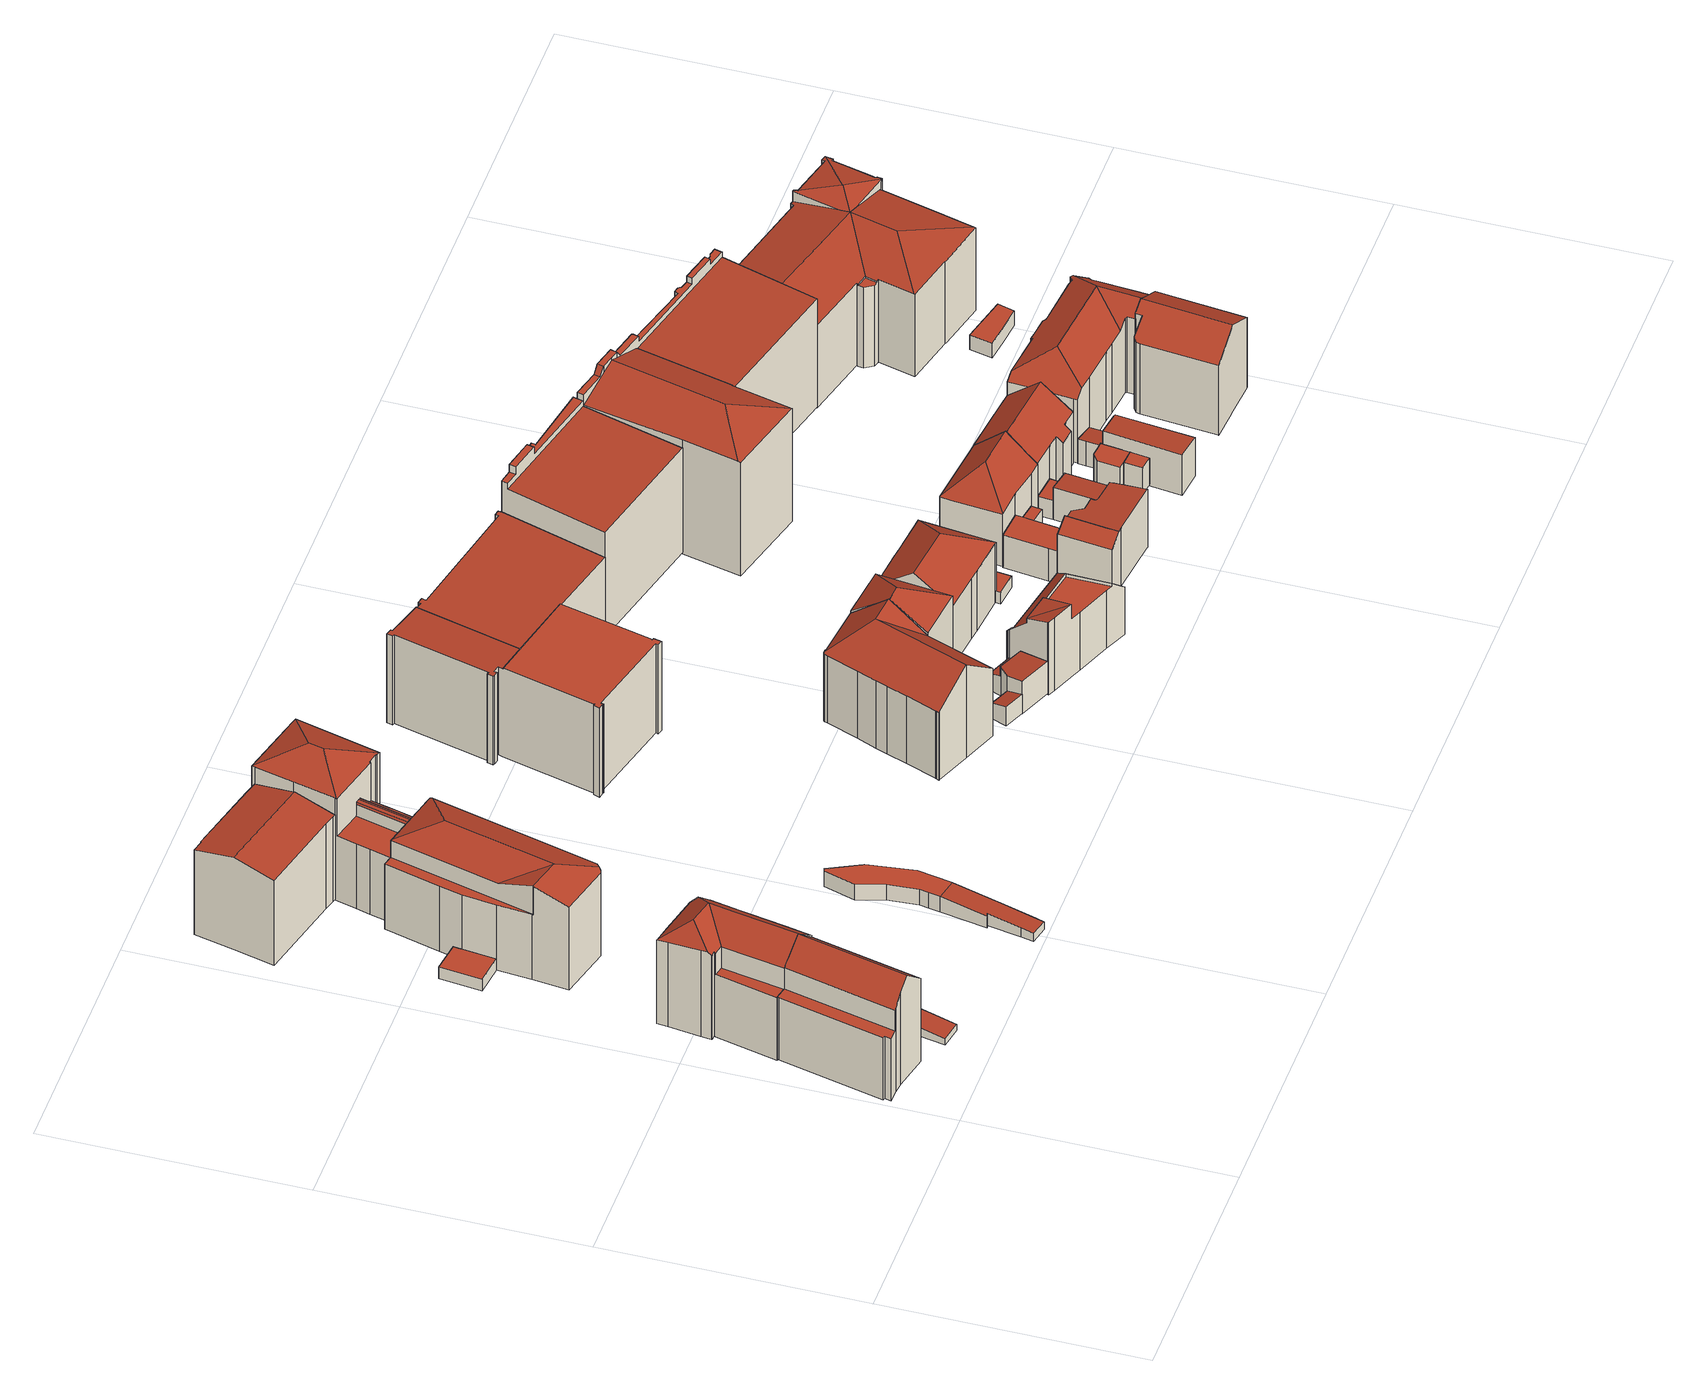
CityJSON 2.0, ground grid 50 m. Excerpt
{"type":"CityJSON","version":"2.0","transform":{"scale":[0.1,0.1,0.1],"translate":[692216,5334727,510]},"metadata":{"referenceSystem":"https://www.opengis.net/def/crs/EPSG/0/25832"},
"CityObjects":{
"building1":{"type":"Building","attributes":{"Gemeindeschluessel":"09162000","HoeheDach":"534.522","HoeheGrund":"511.570","Methode":"2000","NiedrigsteTraufeDesGebaeudes":"525.570","Geometrietyp2DReferenz":"3000","function":"31001_9998","roofType":"3100","measuredHeight":22.95,"storeysAboveGround":5},"geometry":[{"type":"MultiSurface","lod":"2","boundaries":[[[0,1,2,3]],[[4,5,6,7,8,9]],[[3,2,10,11]],[[12,8,7,13,14,15,16]],[[17,18,1,0]],[[13,19,20,21,22,14]],[[23,16,15,24]],[[5,4,9,25,26,17,0,3,11,27,28,29,30,22,21,20]],[[6,19,13,7]],[[20,19,6,5]],[[26,25,12,16,23,18,17]],[[1,18,23,24,31,32,33,10,2]],[[31,24,15,14,22,30,29,28,32]],[[9,8,12,25]],[[10,33,32,28,27,11]]],"semantics":{"surfaces":[{"type":"WallSurface"},{"type":"RoofSurface"},{"type":"GroundSurface"}],"values":[0,0,0,1,0,0,0,2,1,0,0,1,0,0,0]}}]},
"building2":{"type":"Building","attributes":{"Gemeindeschluessel":"09162000","HoeheDach":"534.190","HoeheGrund":"511.280","Methode":"2000","NiedrigsteTraufeDesGebaeudes":"525.360","Geometrietyp2DReferenz":"3000","function":"31001_9998","roofType":"3200","measuredHeight":22.91,"storeysAboveGround":5},"geometry":[{"type":"MultiSurface","lod":"2","boundaries":[[[34,35,36,37,38,39,40,41]],[[42,43,36,44]],[[45,46,47,48,49]],[[50,51,45,49]],[[52,53,54,55,56,57,58,59,60,61]],[[62,63,64,43,42,65,66]],[[55,54,53,52,67,63,62,66,68,69,70,71,72,50,49,48,73,74,75,76,77,56]],[[61,60,59,58,57,78,79,37,80,81]],[[70,41,40,71]],[[38,46,45,51,39]],[[74,82,83,75]],[[84,82,74,73,48,47]],[[69,34,41,70]],[[65,85,35,34,69,68,66]],[[40,39,51,50,72,71]],[[79,78,57,56,77,76,75,83]],[[67,52,61,81,64,63]],[[64,81,80,37,36,43]],[[42,44,85,65]],[[38,37,79,83,82,84,47,46]],[[44,36,35,85]]],"semantics":{"surfaces":[{"type":"RoofSurface"},{"type":"WallSurface"},{"type":"GroundSurface"}],"values":[0,1,1,1,1,1,2,0,1,0,1,1,1,1,1,1,1,0,0,0,1]}}]},
"building3":{"type":"Building","attributes":{"name":"Hofbräuhaus Parkgarage","Gemeindeschluessel":"09162000","HoeheDach":"514.620","HoeheGrund":"511.623","Methode":"2000","NiedrigsteTraufeDesGebaeudes":"512.951","Geometrietyp2DReferenz":"3000","function":"31001_2000","roofType":"1000","measuredHeight":3,"storeysAboveGround":1},"geometry":[{"type":"MultiSurface","lod":"2","boundaries":[[[86,87,88,89,90]],[[91,92,93,94]],[[94,93,95,96]],[[97,98,99,92,91]],[[100,101,102,103]],[[96,95,87,86]],[[103,102,98,97]],[[99,98,102,101,104,89,88]],[[105,104,101,100]],[[90,89,104,105]],[[93,92,99,88,87,95]],[[86,90,105,100,103,97,91,94,96]]],"semantics":{"surfaces":[{"type":"WallSurface"},{"type":"RoofSurface"},{"type":"GroundSurface"}],"values":[0,0,0,0,0,0,0,1,0,0,1,2]}}]},
"building4":{"type":"Building","attributes":{"Gemeindeschluessel":"09162000","HoeheDach":"514.075","HoeheGrund":"511.550","Methode":"1000","NiedrigsteTraufeDesGebaeudes":"514.075","Geometrietyp2DReferenz":"3000","function":"31001_2000","roofType":"1000","measuredHeight":2.52},"geometry":[{"type":"MultiSurface","lod":"2","boundaries":[[[106,107,108,109]],[[110,111,107,106]],[[112,113,114,115]],[[111,114,113,108,107]],[[109,108,113,112]],[[115,114,111,110]],[[106,109,112,115,110]]],"semantics":{"surfaces":[{"type":"WallSurface"},{"type":"RoofSurface"},{"type":"GroundSurface"}],"values":[0,0,0,1,0,0,2]}}]},
"building5":{"type":"Building","attributes":{"Gemeindeschluessel":"09162000","HoeheDach":"516.078","HoeheGrund":"511.784","Methode":"2000","NiedrigsteTraufeDesGebaeudes":"516.078","Geometrietyp2DReferenz":"3000","function":"31001_2000","roofType":"1000","measuredHeight":4.29,"storeysAboveGround":1},"geometry":[{"type":"MultiSurface","lod":"2","boundaries":[[[116,117,118,119]],[[120,121,122,123]],[[123,116,119,120]],[[120,119,118,121]],[[122,117,116,123]],[[121,118,117,122]]],"semantics":{"surfaces":[{"type":"RoofSurface"},{"type":"GroundSurface"},{"type":"WallSurface"}],"values":[0,1,2,2,2,2]}}]},
"building6":{"type":"Building","attributes":{"Gemeindeschluessel":"09162000","HoeheDach":"532.720","HoeheGrund":"511.570","Methode":"1000","NiedrigsteTraufeDesGebaeudes":"526.272","Geometrietyp2DReferenz":"3000","function":"31001_9998","roofType":"3100","measuredHeight":21.15,"storeysAboveGround":5},"geometry":[{"type":"MultiSurface","lod":"2","boundaries":[[[124,125,126,127]],[[128,129,130,131]],[[132,133,134,135]],[[128,131,136,137,138,139,140,132,135,141,142,143,144,124,127]],[[143,142,145,146,147]],[[135,134,148,141]],[[129,128,127,126,149]],[[150,151,152,153,154,155,156]],[[157,158,148,134,133,159,160,161]],[[155,162,156]],[[163,149,126,125,164,147,146]],[[155,154,130,129,149,163]],[[161,150,156,157]],[[155,163,146,145,162]],[[157,156,162,145,158]],[[137,152,151,138]],[[136,153,152,137]],[[144,164,125,124]],[[150,161,160,139,138,151]],[[142,141,148,158,145]],[[133,132,140,159]],[[136,131,130,154,153]],[[143,147,164,144]],[[139,160,159,140]]],"semantics":{"surfaces":[{"type":"WallSurface"},{"type":"GroundSurface"},{"type":"RoofSurface"}],"values":[0,0,0,1,0,0,0,2,2,2,2,2,0,2,0,0,0,0,0,0,0,0,0,0]}}]},
"building7":{"type":"Building","attributes":{"Gemeindeschluessel":"09162000","HoeheDach":"532.480","HoeheGrund":"511.660","Methode":"1000","NiedrigsteTraufeDesGebaeudes":"530.767","Geometrietyp2DReferenz":"3000","function":"31001_9998","roofType":"3100","measuredHeight":20.82,"storeysAboveGround":5},"geometry":[{"type":"MultiSurface","lod":"2","boundaries":[[[165,166,167,168]],[[169,170,171,172,173,174,175,176]],[[177,178,173,172]],[[167,179,180,181,182,168]],[[183,184,185,186]],[[175,174,173,178,187,185,184,180,179]],[[181,180,184,183]],[[166,188,176,175,179,167]],[[171,170,169,189,165,168,182,181,183,186,190,177,172]],[[187,178,177,190,186,185]],[[169,176,188,189]],[[189,188,166,165]]],"semantics":{"surfaces":[{"type":"WallSurface"},{"type":"RoofSurface"},{"type":"GroundSurface"}],"values":[0,0,0,0,0,1,0,1,2,0,0,0]}}]},
"building8":{"type":"Building","attributes":{"Gemeindeschluessel":"09162000","HoeheDach":"515.210","HoeheGrund":"511.727","Methode":"2000","NiedrigsteTraufeDesGebaeudes":"513.510","Geometrietyp2DReferenz":"3000","function":"31001_2000","roofType":"1000","measuredHeight":3.48,"storeysAboveGround":1},"geometry":[{"type":"MultiSurface","lod":"2","boundaries":[[[191,192,193,194]],[[195,196,197,198]],[[199,200,201,202]],[[203,204,205,206]],[[195,201,200,205,207,208,193,192,209,196]],[[206,205,200,199]],[[210,211,204,203]],[[209,192,191,212]],[[196,209,212,197]],[[213,214,215,216]],[[217,218,219,220]],[[216,215,218,217]],[[201,195,198,202]],[[208,207,221,222]],[[193,208,222,194]],[[220,219,223,224]],[[221,207,214,213]],[[218,215,214,207,205,204,211,223,219]],[[224,223,211,210]],[[221,213,216,217,220,224,210,203,206,199,202,198,197,212,191,194,222]]],"semantics":{"surfaces":[{"type":"WallSurface"},{"type":"RoofSurface"},{"type":"GroundSurface"}],"values":[0,0,0,0,1,0,0,0,0,0,0,0,0,0,0,0,0,1,0,2]}}]},
"building9":{"type":"Building","attributes":{"Gemeindeschluessel":"09162000","HoeheDach":"537.631","HoeheGrund":"511.619","Methode":"2000","NiedrigsteTraufeDesGebaeudes":"526.177","Geometrietyp2DReferenz":"3000","function":"31001_9998","roofType":"3200","measuredHeight":26.01,"storeysAboveGround":6},"geometry":[{"type":"MultiSurface","lod":"2","boundaries":[[[225,226,227,143]],[[228,229,230,231,232]],[[233,234,235,236,237,232,231,238,239,240]],[[241,242,234,233,243,244]],[[245,246,247,248]],[[249,250,251,252]],[[142,253,254,255]],[[228,256,257,258,242,241,225,143,142,255,259,260,261,262,263,264,249,252,229]],[[252,251,230,229]],[[143,227,265,245,248,266,267,268,269,253,142]],[[231,230,251,270,238]],[[260,259,271,272,240,239,273]],[[256,237,236,257]],[[262,274,275,263]],[[266,276,277,267]],[[255,254,271,259]],[[269,278,272,271,254,253]],[[233,240,272,278,279,277,276,247,246,280,243]],[[248,247,276,266]],[[280,246,245,265]],[[269,268,279,278]],[[263,275,281,264]],[[270,251,250,281,275]],[[238,270,275,274,282,273,239]],[[228,232,237,256]],[[264,281,250,249]],[[260,273,282,261]],[[267,277,279,268]],[[258,235,234,242]],[[257,236,235,258]],[[261,282,274,262]],[[227,226,244,243,280,265]],[[241,244,226,225]]],"semantics":{"surfaces":[{"type":"WallSurface"},{"type":"RoofSurface"},{"type":"GroundSurface"}],"values":[0,0,1,0,1,0,0,2,0,0,1,0,0,0,1,0,1,0,1,0,0,0,1,1,0,0,0,1,0,0,0,1,0]}}]},
"building10":{"type":"Building","attributes":{"Gemeindeschluessel":"09162000","HoeheDach":"532.295","HoeheGrund":"511.295","Methode":"2000","NiedrigsteTraufeDesGebaeudes":"526.452","Geometrietyp2DReferenz":"3000","function":"31001_1000","roofType":"3100","measuredHeight":21,"storeysAboveGround":4},"geometry":[{"type":"MultiSurface","lod":"2","boundaries":[[[283,284,285,286]],[[287,288,289,290,291]],[[292,293,294,295]],[[283,296,297,284]],[[288,298,299,300,289]],[[289,300,301]],[[302,303,297,296]],[[301,300,299,304,305,306]],[[295,294,307,308]],[[297,301,306,309,310,311,312,313,314,307,294,293,285,284]],[[315,316,306,305]],[[314,317,308,307]],[[318,304,299,298]],[[319,312,311,320]],[[321,310,309,322]],[[317,314,313,323]],[[286,285,293,292]],[[320,311,310,321]],[[288,287,302,296,283,286,292,295,308,317,323,319,320,321,322,316,315,318,298]],[[323,313,312,319]],[[315,305,304,318]],[[322,309,306,316]],[[297,303,291,290,289,301]],[[287,291,303,302]]],"semantics":{"surfaces":[{"type":"WallSurface"},{"type":"RoofSurface"},{"type":"GroundSurface"}],"values":[0,0,0,0,0,1,0,1,0,1,0,0,0,0,0,0,0,0,2,0,0,0,1,0]}}]},
"building11":{"type":"Building","attributes":{"Gemeindeschluessel":"09162000","HoeheDach":"515.589","HoeheGrund":"511.330","Methode":"1000","NiedrigsteTraufeDesGebaeudes":"514.775","Geometrietyp2DReferenz":"3000","function":"31001_2000","roofType":"2100","measuredHeight":4.26},"geometry":[{"type":"MultiSurface","lod":"2","boundaries":[[[324,325,326,327]],[[327,326,328,329]],[[329,328,330,331]],[[325,330,328,326]],[[331,330,325,324]],[[327,329,331,324]]],"semantics":{"surfaces":[{"type":"WallSurface"},{"type":"RoofSurface"},{"type":"GroundSurface"}],"values":[0,0,0,1,0,2]}}]},
"building12":{"type":"Building","attributes":{"Gemeindeschluessel":"09162000","HoeheDach":"531.810","HoeheGrund":"511.732","Methode":"2000","NiedrigsteTraufeDesGebaeudes":"529.710","Geometrietyp2DReferenz":"3000","function":"31001_9998","roofType":"1000","measuredHeight":20.08,"storeysAboveGround":3},"geometry":[{"type":"MultiSurface","lod":"2","boundaries":[[[332,333,334,335]],[[336,337,338,339]],[[340,341,342,343]],[[344,345,346,347]],[[339,338,348,349]],[[347,346,350,351]],[[352,353,354,355,356,357,358]],[[354,350,346,345,342,341,359,360,361,362,363,364,365,355]],[[366,367,368,369]],[[370,361,360,371]],[[372,373,374,375]],[[376,364,363,377]],[[378,379,380,381]],[[381,380,382,383]],[[384,375,374,385,386,387]],[[365,388,356,355]],[[389,359,341,340]],[[390,391,392,393]],[[394,373,372,395,396,397]],[[347,351,398,399,336,339,349,400,401,366,369,378,381,383,390,393,402,332,335,403,404,405,396,395,372,375,384,387,406,407,408,409,410,376,377,411,370,371,389,340,343,344]],[[408,412,413,409]],[[383,382,391,390]],[[377,363,362,411]],[[371,360,359,389]],[[369,368,379,378]],[[343,342,345,344]],[[401,414,367,366]],[[403,415,416,404]],[[399,417,337,336]],[[418,412,408,407,406,419]],[[387,386,419,406]],[[335,334,415,403]],[[411,362,361,370]],[[405,420,397,396]],[[404,416,420,405]],[[348,421,414,401,400,349]],[[388,365,364,376,410,409,413]],[[379,368,367,414,421,348,338,337,417,353,352,358,392,391,382,380]],[[399,398,351,350,354,353,417]],[[392,358,357,333,332,402,393]],[[416,415,334,333,357,356,388,413,412,418,419,386,385,374,373,394,397,420]]],"semantics":{"surfaces":[{"type":"WallSurface"},{"type":"RoofSurface"},{"type":"GroundSurface"}],"values":[0,0,0,0,0,0,0,1,0,0,0,0,0,0,0,0,0,0,0,2,0,0,0,0,0,0,0,0,0,0,0,0,0,0,0,0,0,1,0,0,1]}}]},
"building13":{"type":"Building","attributes":{"Gemeindeschluessel":"09162000","HoeheDach":"518.529","HoeheGrund":"511.190","Methode":"2000","NiedrigsteTraufeDesGebaeudes":"514.859","Geometrietyp2DReferenz":"3000","function":"31001_1000","roofType":"1000","measuredHeight":7.34,"storeysAboveGround":2},"geometry":[{"type":"MultiSurface","lod":"2","boundaries":[[[422,423,424,425,426,427,428]],[[429,430,425,424]],[[431,432,433,434]],[[433,435,436,437,438,439,434]],[[440,441,430,429]],[[442,443,432,431]],[[423,422,442,431,434,439,438,440,429,424]],[[422,428,443,442]],[[428,427,435,433,432,443]],[[436,435,427,426]],[[438,437,441,440]],[[426,425,430,441,437,436]]],"semantics":{"surfaces":[{"type":"WallSurface"},{"type":"GroundSurface"},{"type":"RoofSurface"}],"values":[0,0,0,0,0,0,1,0,2,0,0,2]}}]},
"building14":{"type":"Building","attributes":{"Gemeindeschluessel":"09162000","HoeheDach":"532.246","HoeheGrund":"511.400","Methode":"1000","NiedrigsteTraufeDesGebaeudes":"527.053","Geometrietyp2DReferenz":"3000","function":"31001_1000","roofType":"3200","measuredHeight":20.85,"storeysAboveGround":4},"geometry":[{"type":"MultiSurface","lod":"2","boundaries":[[[444,445,446,447]],[[448,444,447,449]],[[450,446,445,451]],[[448,445,444]],[[449,447,446,450,452,453]],[[454,448,449,453]],[[454,453,452,450,451]],[[451,445,448,454]]],"semantics":{"surfaces":[{"type":"RoofSurface"},{"type":"WallSurface"},{"type":"GroundSurface"}],"values":[0,0,1,0,1,1,2,1]}}]},
"building15":{"type":"Building","attributes":{"Gemeindeschluessel":"09162000","HoeheDach":"527.411","HoeheGrund":"511.010","Methode":"2000","NiedrigsteTraufeDesGebaeudes":"520.872","Geometrietyp2DReferenz":"3000","function":"31001_2000","roofType":"1000","measuredHeight":16.4,"storeysAboveGround":3},"geometry":[{"type":"MultiSurface","lod":"2","boundaries":[[[455,456,457,458]],[[459,460,461,462,463]],[[464,465,466,467,468,469]],[[470,471,472,473]],[[474,467,466,475,476,477,478,479]],[[480,463,462,481]],[[472,471,482,483,484,485]],[[478,486,487,488,489,479]],[[490,461,491,492]],[[483,468,492,484]],[[458,457,493,494]],[[495,496,475,466,465,464]],[[492,468,467,474,479,489,488,493,457,456,497,490]],[[460,498,491,461]],[[499,500,473,472,485,498,460,459,501]],[[494,493,488,487]],[[482,469,468,483]],[[462,461,490,497,456,455,502,503,481]],[[484,492,491,498,485]],[[501,459,463,480]],[[504,495,464,469,482,471,470]],[[496,495,504,470,473,500,499,501,480,481,503,502,455,458,494,487,486,478,477,476,475]]],"semantics":{"surfaces":[{"type":"WallSurface"},{"type":"RoofSurface"},{"type":"GroundSurface"}],"values":[0,1,1,0,0,0,1,0,0,0,0,0,1,1,0,0,0,0,0,0,0,2]}}]},
"building16":{"type":"Building","attributes":{"Gemeindeschluessel":"09162000","HoeheDach":"529.808","HoeheGrund":"511.180","Methode":"1000","NiedrigsteTraufeDesGebaeudes":"524.551","Geometrietyp2DReferenz":"3000","function":"31001_1000","roofType":"3200","measuredHeight":18.63,"storeysAboveGround":3},"geometry":[{"type":"MultiSurface","lod":"2","boundaries":[[[505,506,507,508]],[[509,510,511,512,513,514,515]],[[513,506,516,517,518,514]],[[519,518,517,520]],[[521,509,515,522]],[[512,507,506,513]],[[523,512,511,524]],[[524,511,510,525]],[[525,510,509,521]],[[515,514,518,519,526,522]],[[508,507,512,523]],[[527,516,506,505]],[[508,523,524,525,521,522,526,519,520,527,505]],[[520,517,516,527]]],"semantics":{"surfaces":[{"type":"WallSurface"},{"type":"RoofSurface"},{"type":"GroundSurface"}],"values":[0,1,1,0,0,1,0,0,0,0,0,0,2,0]}}]},
"building17":{"type":"Building","attributes":{"Gemeindeschluessel":"09162000","HoeheDach":"513.799","HoeheGrund":"511.180","Methode":"1000","NiedrigsteTraufeDesGebaeudes":"513.799","Geometrietyp2DReferenz":"3000","function":"31001_2000","roofType":"1000","measuredHeight":2.62},"geometry":[{"type":"MultiSurface","lod":"2","boundaries":[[[523,528,529,508]],[[530,531,532,533]],[[534,535,536,524]],[[532,531,529,528,536,535]],[[534,524,523,508,530,533]],[[533,532,535,534]],[[524,536,528,523]],[[508,529,531,530]]],"semantics":{"surfaces":[{"type":"WallSurface"},{"type":"RoofSurface"},{"type":"GroundSurface"}],"values":[0,0,0,1,2,0,0,0]}}]},
"building18":{"type":"Building","attributes":{"Gemeindeschluessel":"09162000","HoeheDach":"539.650","HoeheGrund":"511.749","Methode":"2000","NiedrigsteTraufeDesGebaeudes":"535.412","Geometrietyp2DReferenz":"3000","function":"31001_3000","roofType":"1000","measuredHeight":27.9,"storeysAboveGround":3},"geometry":[{"type":"MultiSurface","lod":"2","boundaries":[[[537,538,539,540]],[[541,542,543,544]],[[543,542,545,546,537,540,547,548]],[[549,550,551,552,553,554,555,556]],[[550,549,544,543,548,557]],[[554,558,559,555]],[[541,544,549,556]],[[557,548,547,560]],[[556,555,559,545,542,541]],[[546,561,538,537]],[[554,553,562,558]],[[563,564,552,551]],[[552,564,562,553]],[[546,545,559,558,562,564,563,561]],[[557,560,539,538,561,563,551,550]],[[540,539,560,547]]],"semantics":{"surfaces":[{"type":"WallSurface"},{"type":"GroundSurface"},{"type":"RoofSurface"}],"values":[0,0,1,0,0,2,2,0,0,0,0,0,2,0,2,0]}}]},
"building19":{"type":"Building","attributes":{"Gemeindeschluessel":"09162000","HoeheDach":"524.134","HoeheGrund":"511.010","Methode":"2000","NiedrigsteTraufeDesGebaeudes":"522.346","Geometrietyp2DReferenz":"3000","function":"31001_1000","roofType":"1000","measuredHeight":13.12,"storeysAboveGround":3},"geometry":[{"type":"MultiSurface","lod":"2","boundaries":[[[565,566,567]],[[568,569,570,571]],[[572,573,574,575,576,577,578,570,569,579,580,581,565,567,582]],[[583,577,576,584]],[[585,586,587,588]],[[584,589,590,591,592,593,585,588,594,595,596,597,598,568,571,599,583]],[[598,579,569,568]],[[566,565,581,596,595,594,600]],[[599,578,577,583]],[[601,567,566,600,587,586]],[[588,587,600,594]],[[590,589,584,576,575,574]],[[601,582,567]],[[596,581,580,597]],[[591,590,574,573,572,592]],[[593,592,572,582,601,586,585]],[[597,580,579,598]],[[571,570,578,599]]],"semantics":{"surfaces":[{"type":"WallSurface"},{"type":"RoofSurface"},{"type":"GroundSurface"}],"values":[0,0,1,0,0,2,0,0,0,1,0,0,0,0,0,0,0,0]}}]},
"building20":{"type":"Building","attributes":{"Gemeindeschluessel":"09162000","HoeheDach":"518.133","HoeheGrund":"510.830","Methode":"1000","NiedrigsteTraufeDesGebaeudes":"518.133","Geometrietyp2DReferenz":"3000","function":"31001_1000","roofType":"1000","measuredHeight":7.3,"storeysAboveGround":2},"geometry":[{"type":"MultiSurface","lod":"2","boundaries":[[[602,603,604,605]],[[606,607,608,609,610,611,612,604,603]],[[608,607,613,614]],[[607,606,615,613]],[[609,616,617,610]],[[608,614,616,609]],[[610,617,618,611]],[[617,616,614,613,615,602,605,619,618]],[[619,605,604,612]],[[606,603,602,615]],[[618,619,612,611]]],"semantics":{"surfaces":[{"type":"WallSurface"},{"type":"GroundSurface"},{"type":"RoofSurface"}],"values":[0,1,0,0,0,0,0,2,0,0,0]}}]},
"building21":{"type":"Building","attributes":{"Gemeindeschluessel":"09162000","HoeheDach":"515.460","HoeheGrund":"511.021","Methode":"2000","NiedrigsteTraufeDesGebaeudes":"515.460","Geometrietyp2DReferenz":"3000","function":"31001_2000","roofType":"1000","measuredHeight":4.44},"geometry":[{"type":"MultiSurface","lod":"2","boundaries":[[[620,621,622,623]],[[624,625,621,620]],[[624,620,623,626]],[[626,627,625,624]],[[627,622,621,625]],[[623,622,627,626]]],"semantics":{"surfaces":[{"type":"WallSurface"},{"type":"GroundSurface"},{"type":"RoofSurface"}],"values":[0,0,1,0,2,0]}}]},
"building22":{"type":"Building","attributes":{"Gemeindeschluessel":"09162000","HoeheDach":"527.956","HoeheGrund":"511.000","Methode":"1000","NiedrigsteTraufeDesGebaeudes":"522.625","Geometrietyp2DReferenz":"3000","function":"31001_1000","roofType":"3200","measuredHeight":16.96,"storeysAboveGround":3},"geometry":[{"type":"MultiSurface","lod":"2","boundaries":[[[623,628,629,630]],[[631,630,629,632,633,634]],[[635,636,637,638]],[[639,640,628,623]],[[633,641,642,643,644,634]],[[640,639,645,638,637,646]],[[647,646,637,636,648]],[[629,628,640,646,647,632]],[[648,636,635,643,642]],[[645,639,623,630,631,634,644,643,635,638]],[[632,647,648,642,641,633]]],"semantics":{"surfaces":[{"type":"WallSurface"},{"type":"RoofSurface"},{"type":"GroundSurface"}],"values":[0,0,0,0,0,0,1,1,0,2,1]}}]},
"building23":{"type":"Building","attributes":{"Gemeindeschluessel":"09162000","HoeheDach":"518.392","HoeheGrund":"511.070","Methode":"1000","NiedrigsteTraufeDesGebaeudes":"517.742","Geometrietyp2DReferenz":"3000","function":"31001_9998","roofType":"1000","measuredHeight":7.32,"storeysAboveGround":2},"geometry":[{"type":"MultiSurface","lod":"2","boundaries":[[[649,650,651,652]],[[653,654,655,656]],[[652,651,654,653]],[[649,652,653,656,657]],[[657,658,650,649]],[[658,655,654,651,650]],[[656,655,658,657]]],"semantics":{"surfaces":[{"type":"WallSurface"},{"type":"GroundSurface"},{"type":"RoofSurface"}],"values":[0,0,0,1,0,2,0]}}]},
"building24":{"type":"Building","attributes":{"Gemeindeschluessel":"09162000","HoeheDach":"515.360","HoeheGrund":"511.150","Methode":"2000","NiedrigsteTraufeDesGebaeudes":"515.360","Geometrietyp2DReferenz":"3000","function":"31001_9998","roofType":"1000","measuredHeight":4.21,"storeysAboveGround":1},"geometry":[{"type":"MultiSurface","lod":"2","boundaries":[[[659,660,661,662]],[[653,663,660,659]],[[662,661,664,656]],[[656,664,663,653]],[[664,661,660,663]],[[653,659,662,656]]],"semantics":{"surfaces":[{"type":"WallSurface"},{"type":"RoofSurface"},{"type":"GroundSurface"}],"values":[0,0,0,0,1,2]}}]},
"building25":{"type":"Building","attributes":{"Gemeindeschluessel":"09162000","HoeheDach":"517.400","HoeheGrund":"511.430","Methode":"2000","NiedrigsteTraufeDesGebaeudes":"517.400","Geometrietyp2DReferenz":"3000","function":"31001_2000","roofType":"1000","measuredHeight":5.97},"geometry":[{"type":"MultiSurface","lod":"2","boundaries":[[[665,666,667,668]],[[669,670,666,665]],[[666,670,671,667]],[[669,672,671,670]],[[668,667,671,672]],[[669,665,668,672]]],"semantics":{"surfaces":[{"type":"RoofSurface"},{"type":"WallSurface"},{"type":"GroundSurface"}],"values":[0,1,1,2,1,1]}}]},
"building26":{"type":"Building","attributes":{"Gemeindeschluessel":"09162000","HoeheDach":"517.400","HoeheGrund":"511.220","Methode":"2000","NiedrigsteTraufeDesGebaeudes":"517.400","Geometrietyp2DReferenz":"3000","function":"31001_9998","roofType":"1000","measuredHeight":6.18,"storeysAboveGround":2},"geometry":[{"type":"MultiSurface","lod":"2","boundaries":[[[673,674,675,676]],[[677,678,679,680]],[[681,682,683,684]],[[684,683,678,677]],[[680,679,674,673]],[[676,675,666,685]],[[667,666,675,674,679,678,683,682]],[[681,684,677,680,673,676,685,686]],[[686,667,682,681]],[[685,666,667,686]]],"semantics":{"surfaces":[{"type":"WallSurface"},{"type":"RoofSurface"},{"type":"GroundSurface"}],"values":[0,0,0,0,0,0,1,2,0,0]}}]},
"building27":{"type":"Building","attributes":{"Gemeindeschluessel":"09162000","HoeheDach":"527.650","HoeheGrund":"511.230","Methode":"2000","NiedrigsteTraufeDesGebaeudes":"521.773","Geometrietyp2DReferenz":"3000","function":"31001_9998","roofType":"3100","measuredHeight":16.42,"storeysAboveGround":3},"geometry":[{"type":"MultiSurface","lod":"2","boundaries":[[[687,688,689,690]],[[691,689,688,692,693]],[[694,695,696,697,698,699]],[[700,692,688,687]],[[701,702,703,691]],[[704,705,696,695,694,706,707,708,709,701,691,693,710,711]],[[703,702,712,713,714,715,699,698,697,716,717,718,719,720,700,687,690]],[[690,689,691,703]],[[715,706,694,699]],[[697,696,705,716]],[[711,710,693,692,700,720,719,718]],[[702,701,709,712]],[[717,716,705,704,711,718]],[[712,709,708,713]],[[707,706,715,714,713,708]]],"semantics":{"surfaces":[{"type":"WallSurface"},{"type":"RoofSurface"},{"type":"GroundSurface"}],"values":[0,1,0,0,0,1,2,0,0,0,0,0,0,0,0]}}]},
"building28":{"type":"Building","attributes":{"Gemeindeschluessel":"09162000","HoeheDach":"520.337","HoeheGrund":"511.082","Methode":"1000","NiedrigsteTraufeDesGebaeudes":"519.775","Geometrietyp2DReferenz":"3000","function":"31001_1000","roofType":"1000","measuredHeight":9.26,"storeysAboveGround":2},"geometry":[{"type":"MultiSurface","lod":"2","boundaries":[[[721,722,723,724]],[[725,726,727,723,722]],[[728,724,723,727]],[[729,726,725,730]],[[728,729,730,721,724]],[[728,727,726,729]],[[730,725,722,721]]],"semantics":{"surfaces":[{"type":"WallSurface"},{"type":"RoofSurface"},{"type":"GroundSurface"}],"values":[0,1,0,0,2,0,0]}}]},
"building29":{"type":"Building","attributes":{"name":"Galerie der Künstler, BBK-Berufsverband bildender, Museum Fünf Kontinente","Gemeindeschluessel":"09162000","HoeheDach":"540.750","HoeheGrund":"511.549","Methode":"2000","NiedrigsteTraufeDesGebaeudes":"522.830","Geometrietyp2DReferenz":"3000","function":"31001_3000","roofType":"1000","measuredHeight":29.2,"storeysAboveGround":3},"geometry":[{"type":"MultiSurface","lod":"2","boundaries":[[[731,732,733,734,735,736,737,738]],[[739,740,741,742,743,744,745,746,747,748,749,750,751]],[[752,753,754,755]],[[743,756,757,758,759,760,744]],[[761,762,763,764,765,766]],[[767,768,769,770,771,772,764,763,773,774,775,776]],[[777,778,779,747,746,780]],[[781,782,739,751,734,733,783,784]],[[785,773,763,762]],[[782,786,740,739]],[[787,775,774,788]],[[749,736,735,750]],[[743,742,789,756]],[[790,791,792,793,794]],[[795,796,759,758,797]],[[751,750,735,734]],[[741,798,799,742]],[[800,767,776,801]],[[802,803,804,805]],[[767,800,806,768]],[[789,742,799,803,802]],[[745,807,780,746]],[[805,804,808,809]],[[731,738,753,752]],[[810,783,733,732]],[[788,774,773,785]],[[797,758,757,793,792]],[[811,784,783,810]],[[812,770,769,813]],[[772,808,804,803,799,798,765,764]],[[795,797,792,791]],[[814,771,770,812]],[[740,786,766,765,798,741]],[[815,794,793,757,756,816]],[[755,754,779,778]],[[801,776,775,787]],[[815,816,802,805,809]],[[796,777,780,807,760,759]],[[781,817,761,766,786,782]],[[747,779,754,753,738,737,748]],[[813,769,768,806]],[[737,736,749,748]],[[745,744,760,807]],[[777,796,795,791,790,814,812,813,806,800,801,787,788,785,762,761,817,811,810,732,731,752,755,778]],[[756,789,802,816]],[[817,781,784,811]],[[814,790,794,815,809,808,772,771]]],"semantics":{"surfaces":[{"type":"WallSurface"},{"type":"RoofSurface"},{"type":"GroundSurface"}],"values":[0,0,0,1,0,1,0,1,0,0,0,1,0,0,0,0,1,0,1,0,1,1,1,0,0,0,1,0,0,0,0,0,1,1,0,0,0,0,0,1,0,0,0,2,0,0,0]}}]},
"building30":{"type":"Building","attributes":{"Gemeindeschluessel":"09162000","HoeheDach":"516.929","HoeheGrund":"511.400","Methode":"1000","NiedrigsteTraufeDesGebaeudes":"515.777","Geometrietyp2DReferenz":"3000","function":"31001_1000","roofType":"2100","measuredHeight":5.53,"storeysAboveGround":1},"geometry":[{"type":"MultiSurface","lod":"2","boundaries":[[[818,819,820,821]],[[821,820,822,823]],[[824,825,819,818]],[[825,826,827,822,820,819]],[[818,821,823,828,829,824]],[[829,826,825,824]],[[823,822,827,828]],[[828,827,826,829]]],"semantics":{"surfaces":[{"type":"WallSurface"},{"type":"RoofSurface"},{"type":"GroundSurface"}],"values":[0,0,0,1,2,0,0,0]}}]},
"building31":{"type":"Building","attributes":{"Gemeindeschluessel":"09162000","HoeheDach":"530.810","HoeheGrund":"511.460","Methode":"2000","NiedrigsteTraufeDesGebaeudes":"525.631","Geometrietyp2DReferenz":"3000","function":"31001_1000","roofType":"3200","measuredHeight":19.35,"storeysAboveGround":4},"geometry":[{"type":"MultiSurface","lod":"2","boundaries":[[[830,831,832,833]],[[834,835,836,837,838,839,840,841,842,843,844,845,846,847,848]],[[849,850,851,852]],[[848,847,853,854,855,856]],[[853,847,846,857]],[[837,858,859,860,861,862,863,838]],[[864,865,866,867]],[[852,851,868,869]],[[870,845,844,871]],[[872,873,874,875,876,877]],[[878,832,831,879,880,859,858,837,836,881]],[[882,839,838,863]],[[883,884,830,833,885,886,849,852,869,887,888,889,864,867,873,872,877,890,891,855,854,853,857,870,871,892,893,894,895,882,863,862,861,860]],[[884,879,831,830]],[[892,843,842,893]],[[857,846,845,870]],[[891,896,856,855]],[[841,840,895,894,893,842]],[[833,832,878,885]],[[875,834,848,856,896,897,876]],[[898,868,851,850,881,836,899]],[[867,866,874,873]],[[874,866,865,900,899,836,835,834,875]],[[871,844,843,892]],[[895,840,839,882]],[[884,883,860,859,880,879]],[[890,897,896,891]],[[889,888,887,898,899,900,865,864]],[[869,868,898,887]],[[877,876,897,890]],[[886,885,878,881,850,849]]],"semantics":{"surfaces":[{"type":"WallSurface"},{"type":"RoofSurface"},{"type":"GroundSurface"}],"values":[0,1,0,0,0,0,0,0,0,0,1,0,2,0,0,0,0,0,0,1,1,0,1,0,0,0,0,0,0,0,0]}}]},
"building32":{"type":"Building","attributes":{"Gemeindeschluessel":"09162000","HoeheDach":"531.178","HoeheGrund":"511.640","Methode":"1000","NiedrigsteTraufeDesGebaeudes":"527.368","Geometrietyp2DReferenz":"3000","function":"31001_1000","roofType":"3100","measuredHeight":19.54,"storeysAboveGround":4},"geometry":[{"type":"MultiSurface","lod":"2","boundaries":[[[901,902,903,904,905,906]],[[907,908,909,910]],[[904,903,911,912]],[[910,909,913,914]],[[915,916,917,918,919]],[[912,911,908,907]],[[920,916,915,921]],[[921,922,923,906,905,904,912,907,910,914,924,925,920]],[[924,918,917,925]],[[926,919,918,913,909,908,911,903,902,901]],[[923,922,921,915,919,926,901,906]],[[925,917,916,920]],[[918,924,914,913]]],"semantics":{"surfaces":[{"type":"WallSurface"},{"type":"RoofSurface"},{"type":"GroundSurface"}],"values":[0,0,0,0,1,0,0,2,0,1,0,0,0]}}]},
"building33":{"type":"Building","attributes":{"Gemeindeschluessel":"09162000","HoeheDach":"514.674","HoeheGrund":"511.360","Methode":"1000","NiedrigsteTraufeDesGebaeudes":"514.674","Geometrietyp2DReferenz":"3000","function":"31001_2523","roofType":"1000","measuredHeight":3.31},"geometry":[{"type":"MultiSurface","lod":"2","boundaries":[[[927,928,929,930,931,932]],[[933,934,935,936,937,938]],[[932,935,934,927]],[[928,927,934,933,938,929]],[[931,936,935,932]],[[938,937,936,931,930,929]]],"semantics":{"surfaces":[{"type":"GroundSurface"},{"type":"RoofSurface"},{"type":"WallSurface"}],"values":[0,1,2,2,2,2]}}]},
"building34":{"type":"Building","attributes":{"Gemeindeschluessel":"09162000","HoeheDach":"533.370","HoeheGrund":"511.310","Methode":"2000","NiedrigsteTraufeDesGebaeudes":"529.510","Geometrietyp2DReferenz":"3000","function":"31001_9998","roofType":"3200","measuredHeight":22.06,"storeysAboveGround":2},"geometry":[{"type":"MultiSurface","lod":"2","boundaries":[[[939,940,941,942]],[[943,944,945,946]],[[947,948,949,950,951,952]],[[953,954,955,956,941,940,957]],[[958,959,960]],[[961,962,963,964]],[[965,966,967,968,969,970,971]],[[957,940,939,972,973,974,975,976,977]],[[978,979,980]],[[981,982,983,984,985]],[[980,979,960]],[[986,965,971,987]],[[988,989,990,991]],[[992,954,944,943]],[[993,994,952,951,995,996]],[[942,941,956,997]],[[998,979,978,976,975,948,947,952,994]],[[949,948,975,974]],[[943,946,988,991,961,964,999,1000,1001,1002,1003,1004,1005,986,987,1006,1007,1008,1009,1010,1011,1012,996,995,951,950,949,974,973,972,939,942,997,1013,992]],[[991,990,962,961]],[[1014,1015,1016,979,998,994,993]],[[997,956,955,1013]],[[1005,1004,967,966,965,986]],[[953,957,977,978,980]],[[978,977,976]],[[1008,1007,1017,1018,982,981,1009]],[[982,1018,1016,983]],[[1001,1000,999,964,963,1019,959,958,1020]],[[1009,981,985,1010]],[[960,959,1019,953,980]],[[1013,955,954,992]],[[946,945,989,988]],[[983,1016,1015,984]],[[1019,963,962,990,989,945,944,954,953]],[[1004,1003,1002,1001,1020,1021,968,967]],[[968,1021,1020,958,960,979,969]],[[985,984,1015,1014,1012,1011,1010]],[[1012,1014,993,996]],[[969,979,1016,1018,1017,970]],[[971,970,1017,1007,1006,987]]],"semantics":{"surfaces":[{"type":"WallSurface"},{"type":"RoofSurface"},{"type":"GroundSurface"}],"values":[0,0,0,1,0,0,1,0,0,1,0,0,0,0,0,0,1,0,2,0,1,0,0,1,0,0,0,0,0,1,0,0,0,1,0,1,0,0,1,0]}}]}
},
"vertices":[
[9,137,16],[9,137,156],[5,138,156],[5,138,16],[74,117,16],[119,107,16],[119,107,204],[74,117,245],[52,122,224],[52,122,16],[52,339,156],[52,339,16],[31,124,205],[123,327,245],[80,337,205],[77,337,203],[28,124,203],[7,125,16],[7,125,156],[168,317,203],[168,317,16],[123,327,16],[80,337,16],[28,124,156],[77,337,156],[31,124,16],[28,124,16],[53,341,16],[53,343,16],[76,338,16],[77,337,16],[76,338,156],[53,343,156],[53,341,156],
[82,464,203],[81,461,201],[100,457,201],[158,498,242],[109,509,242],[73,473,208],[72,466,203],[72,465,203],[78,337,154],[78,337,201],[100,457,154],[82,547,203],[84,568,202],[84,568,201],[84,568,13],[82,547,13],[74,486,13],[74,486,207],[168,317,13],[180,368,13],[196,435,13],[200,455,13],[214,512,13],[214,512,199],[200,455,201],[196,435,202],[180,368,205],[168,317,207],[78,337,13],[80,337,13],[80,337,203],[53,343,154],[53,343,13],[126,326,13],[81,461,13],[82,464,13],[72,465,13],[72,466,13],[73,473,13],[118,560,13],[182,545,13],[195,542,13],[203,530,13],[211,516,13],[211,516,201],[203,530,210],[148,446,242],[126,326,242],[182,545,202],[195,542,202],[118,560,202],[81,461,154],
[201,228,16],[201,228,46],[202,231,46],[233,391,46],[233,391,16],[243,220,16],[243,220,46],[215,72,30],[215,72,16],[173,80,30],[173,80,16],[261,314,16],[261,314,46],[244,223,46],[274,449,16],[274,449,46],[282,370,46],[282,370,16],[268,452,46],[268,452,16],
[75,877,15],[75,877,41],[84,957,41],[84,957,15],[133,870,15],[133,870,41],[142,949,15],[142,949,41],[140,933,41],[140,933,15],
[289,480,61],[292,504,61],[270,508,61],[266,483,61],[266,483,18],[270,508,18],[292,504,18],[289,480,18],
[320,1048,16],[320,1048,201],[324,1047,201],[324,1047,16],[243,723,16],[243,723,202],[239,721,203],[239,721,16],[140,933,16],[140,933,163],[150,976,163],[150,976,16],[226,712,16],[221,710,16],[120,735,16],[127,803,16],[133,870,16],[179,1083,16],[198,1078,16],[305,1052,16],[307,1051,16],[198,1078,201],[199,1078,201],[305,1052,201],[179,1083,163],[323,1043,203],[127,802,227],[120,735,202],[221,710,202],[226,712,204],[232,716,206],[193,785,227],[128,802,227],[128,802,163],[198,1078,163],[133,870,163],[127,803,163],[127,802,163],[145,870,201],[247,997,227],[307,1051,201],
[197,1194,17],[197,1194,208],[31,1235,208],[31,1235,17],[226,1186,17],[244,1264,17],[245,1266,17],[263,1341,17],[263,1341,208],[245,1266,224],[244,1264,225],[226,1186,208],[259,1342,17],[259,1342,208],[50,1313,225],[68,1389,208],[68,1389,17],[50,1313,17],[90,1383,17],[90,1383,208],[91,1385,208],[91,1385,17],[238,1348,208],[220,1188,208],[220,1188,17],[238,1348,17],
[511,401,17],[511,401,52],[542,339,52],[542,339,17],[503,287,52],[487,339,52],[487,339,17],[503,287,17],[504,213,17],[504,213,52],[507,229,52],[507,229,17],[484,101,17],[484,101,43],[500,190,52],[500,190,17],[542,182,52],[554,248,52],[506,399,52],[491,103,17],[491,103,44],[506,399,17],[524,83,17],[524,83,42],[512,23,37],[512,23,17],[509,7,17],[509,7,35],[475,15,35],[475,15,17],[542,182,17],[554,248,17],[479,39,38],[479,39,17],
[315,1090,16],[315,1090,162],[305,1052,162],[354,1151,16],[362,1149,16],[362,1149,246],[361,1149,246],[354,1151,246],[331,1155,246],[332,1158,247],[334,1157,247],[352,1153,247],[355,1152,247],[310,1234,276],[225,1183,246],[225,1182,246],[322,1119,16],[332,1158,16],[331,1155,162],[322,1119,162],[275,1059,188],[300,1163,188],[298,1164,192],[272,1060,192],[395,1314,16],[395,1314,246],[403,1312,246],[403,1312,16],[198,1078,162],[208,1118,162],[208,1118,16],[355,1152,16],[352,1153,16],[334,1157,16],[215,1145,16],[226,1186,16],[245,1266,16],[263,1341,16],[264,1347,16],[372,1320,16],[275,1059,162],[267,1061,194],[261,1063,192],[258,1063,188],[258,1063,162],[317,1262,276],[215,1145,162],[225,1182,162],[226,1186,246],[263,1341,246],[264,1347,246],[292,1165,194],[286,1167,192],[284,1167,162],[284,1167,188],[300,1163,162],[372,1320,246],[245,1266,246],
[833,295,13],[833,295,165],[832,295,165],[832,295,13],[1008,345,13],[1019,372,13],[1019,372,165],[1018,371,165],[1008,345,165],[835,302,13],[835,302,165],[835,301,165],[835,301,13],[901,268,13],[901,268,223],[1035,516,13],[1035,516,166],[1027,445,223],[970,451,223],[970,242,13],[970,242,165],[930,528,166],[931,529,166],[923,529,166],[858,361,165],[858,361,13],[923,528,166],[921,528,165],[918,521,165],[896,461,165],[880,422,165],[872,400,165],[931,529,13],[923,529,13],[872,400,13],[930,528,13],[896,461,13],[918,521,13],[921,528,13],[923,528,13],[880,422,13],
[1041,211,13],[1041,211,56],[1001,227,56],[1001,227,13],[1012,257,48],[1012,257,13],[1051,241,48],[1051,241,13],
[669,1032,17],[669,1032,215],[655,1035,216],[655,1035,17],[815,800,17],[815,800,218],[812,784,218],[812,784,17],[1063,1154,17],[1063,1154,210],[1062,1149,210],[1062,1149,17],[1063,1149,17],[1063,1149,210],[1015,948,197],[1015,948,17],[801,787,218],[801,787,17],[856,987,198],[856,987,17],[727,1008,218],[854,979,218],[854,979,197],[727,1008,197],[727,1008,213],[666,1022,215],[666,1022,218],[1052,1156,210],[1051,1150,210],[804,1203,209],[806,1211,210],[794,1214,210],[793,1209,210],[779,1213,210],[628,835,17],[628,835,218],[627,831,218],[627,831,17],[804,1203,17],[1051,1150,17],[648,1043,17],[648,1043,217],[694,1226,217],[694,1226,17],[793,1209,17],[794,1214,17],[624,832,17],[624,832,218],[614,834,218],[614,834,17],[618,846,218],[618,846,17],[693,1226,17],[693,1226,217],[690,1227,217],[690,1227,17],[779,1213,213],[1052,1156,17],[622,845,17],[622,845,218],[622,847,218],[622,847,17],[647,1044,217],[647,1044,17],[644,1044,17],[644,1044,217],[854,979,17],[812,801,17],[802,788,17],[803,792,17],[666,1022,17],[653,1029,17],[644,1031,17],[641,1032,17],[693,1239,17],[696,1238,17],[706,1236,17],[705,1232,17],[779,1213,17],[806,1211,17],[706,1236,216],[705,1232,216],[803,792,218],[653,1029,216],[644,1031,217],[812,801,218],[696,1238,217],[693,1239,217],[641,1032,217],[802,788,218],
[1104,185,12],[1125,240,12],[1133,263,12],[1133,263,49],[1125,240,56],[1125,240,77],[1104,185,85],[1131,264,12],[1131,264,49],[1051,241,12],[1051,241,81],[1075,260,77],[1075,260,12],[1076,261,77],[1076,261,56],[1084,283,49],[1084,283,12],[1076,261,12],[1112,272,12],[1112,272,49],[1041,211,12],[1041,211,85],
[1060,441,222],[1140,504,171],[1035,516,171],[1027,444,222],[1124,361,171],[1019,372,171],[1035,516,14],[1140,504,14],[1027,444,14],[1019,372,14],[1124,361,14],
[1133,263,10],[1133,263,112],[1131,264,111],[1131,264,10],[1117,177,174],[1158,161,174],[1120,228,158],[1104,185,173],[1103,183,174],[1292,106,117],[1293,196,117],[1293,226,117],[1292,226,118],[1263,202,147],[1262,119,147],[1248,125,10],[1248,125,140],[1181,151,140],[1181,151,10],[1263,232,118],[1293,226,10],[1292,226,10],[1263,232,10],[1134,255,10],[1134,255,119],[1103,183,10],[1104,185,10],[1262,119,140],[1263,202,140],[1180,217,140],[1159,160,140],[1135,258,10],[1137,265,10],[1137,265,109],[1135,258,117],[1120,228,147],[1180,217,158],[1180,217,147],[1132,267,109],[1132,267,10],[1292,106,10],[1293,196,10],[1131,258,117],[1159,160,174],[1158,161,10],[1159,160,10],[1117,177,10],[1131,258,10],[1120,228,10],[1262,119,10],
[1323,484,12],[1323,484,146],[1313,401,146],[1313,401,12],[1202,352,146],[1226,349,146],[1304,341,146],[1307,340,146],[1243,420,198],[1132,433,198],[1124,361,146],[1243,493,146],[1219,496,146],[1140,504,146],[1140,504,12],[1219,496,12],[1202,352,12],[1124,361,12],[1307,340,12],[1304,341,12],[1226,349,12],[1132,433,12],[1243,493,12],
[1307,340,38],[1313,401,38],[1358,396,12],[1358,396,38],[1350,326,38],[1350,326,12],[1303,331,12],[1303,331,38],[1304,341,38],
[1164,1130,18],[1164,1130,279],[1173,1129,279],[1173,1129,18],[1015,948,254],[1015,948,18],[1264,887,18],[1264,887,254],[1063,1148,18],[1162,1126,18],[1171,1121,18],[1308,1096,18],[1304,1077,267],[1304,1077,279],[1145,1115,279],[1145,1115,296],[1087,1130,296],[1087,1130,279],[1060,1136,279],[1060,1136,267],[1308,1096,279],[1089,1143,279],[1063,1148,279],[1171,1121,279],[1162,1126,279],[1089,1143,296],[1148,1129,279],[1148,1129,296],
[1415,251,129],[1415,251,140],[1404,163,140],[1479,224,10],[1479,224,132],[1477,215,133],[1477,215,10],[1411,149,141],[1520,136,141],[1521,136,141],[1525,173,137],[1527,197,134],[1528,206,133],[1481,212,133],[1451,227,132],[1442,248,129],[1416,251,129],[1402,150,141],[1528,206,10],[1527,197,10],[1372,153,10],[1372,153,123],[1384,255,123],[1384,255,10],[1525,173,10],[1521,136,10],[1520,136,10],[1411,149,10],[1402,150,10],[1387,254,10],[1415,251,10],[1416,251,10],[1442,248,10],[1451,227,10],[1481,212,10],[1387,254,125],[1402,150,140],
[1456,352,81],[1456,352,8],[1400,357,8],[1400,357,81],[1454,330,8],[1446,268,8],[1444,248,8],[1442,248,8],[1416,251,8],[1387,254,8],[1389,273,8],[1446,268,81],[1444,248,81],[1454,330,81],[1442,248,81],[1416,251,81],[1387,254,81],[1389,273,81],
[1457,352,10],[1457,352,55],[1515,342,55],[1515,342,10],[1454,330,10],[1454,330,55],[1512,321,10],[1512,321,55],
[1515,342,126],[1456,352,129],[1456,352,10],[1401,357,10],[1401,357,128],[1400,357,127],[1400,357,10],[1528,461,10],[1528,461,127],[1558,458,127],[1558,458,10],[1544,339,10],[1544,339,126],[1410,453,126],[1413,474,126],[1413,474,10],[1410,453,10],[1551,399,10],[1551,399,180],[1466,408,180],[1413,474,127],
[1527,197,11],[1527,197,84],[1528,206,84],[1528,206,11],[1541,311,11],[1541,311,84],[1590,305,77],[1590,305,11],[1577,191,11],[1577,191,77],
[1544,339,11],[1544,339,54],[1594,333,54],[1594,333,11],[1541,311,54],[1590,305,54],
[1674,180,74],[1679,216,74],[1649,218,74],[1645,183,74],[1674,180,14],[1679,216,14],[1649,218,14],[1645,183,14],
[1686,271,12],[1686,271,74],[1685,267,74],[1685,267,12],[1656,274,12],[1656,274,74],[1672,272,74],[1672,272,12],[1635,220,12],[1635,220,74],[1640,263,74],[1640,263,12],[1679,216,12],[1649,218,12],
[1676,445,12],[1676,445,127],[1699,442,127],[1699,442,12],[1696,381,176],[1558,458,128],[1551,398,176],[1618,317,118],[1619,328,127],[1619,330,128],[1619,330,12],[1619,328,12],[1618,317,12],[1558,458,12],[1690,321,128],[1690,321,12],[1696,381,12],[1545,339,128],[1594,333,128],[1652,313,118],[1654,324,127],[1654,326,128],[1659,325,128],[1548,372,155],[1544,339,128],[1659,325,12],[1654,326,12],[1654,324,12],[1652,313,12],[1594,333,12],[1545,339,12],[1544,339,12],[1548,372,12],[1551,398,12],
[1685,267,11],[1685,267,103],[1733,262,99],[1733,262,11],[1666,119,103],[1721,113,98],[1737,261,98],[1737,261,11],[1721,113,11],[1666,119,11],
[1727,981,15],[1637,1004,15],[1637,1004,279],[1652,1000,279],[1652,1000,292],[1709,986,292],[1709,986,279],[1727,981,279],[1478,1032,279],[1478,1032,292],[1421,1047,292],[1410,1049,308],[1410,1049,296],[1472,1034,270],[1472,1034,268],[1744,965,268],[1744,965,279],[1706,975,279],[1706,975,292],[1649,989,292],[1649,989,279],[1733,983,15],[1733,983,279],[1748,980,279],[1748,980,15],[1393,1054,303],[1341,836,303],[1400,734,270],[1427,850,270],[1428,849,270],[1480,1043,15],[1482,1055,15],[1482,1055,128],[1481,1045,128],[1481,1045,292],[1480,1043,292],[1462,1056,128],[1398,1078,128],[1318,1103,128],[1310,1105,128],[1308,1096,128],[1307,1089,128],[1474,1059,128],[1475,1068,128],[1466,1071,128],[1464,1063,128],[1698,781,15],[1746,973,15],[1746,973,279],[1698,781,259],[1619,1005,279],[1481,1043,279],[1632,1010,279],[1622,1012,279],[1474,1059,15],[1481,1043,292],[1466,1071,15],[1475,1068,15],[1393,1054,308],[1264,887,15],[1238,775,15],[1238,775,271],[1239,780,272],[1264,887,272],[1400,733,15],[1427,850,15],[1400,733,270],[1424,1059,292],[1413,1062,308],[1462,1056,15],[1464,1063,15],[1368,1060,308],[1371,1073,308],[1360,1075,292],[1357,1063,292],[1398,1078,15],[1428,849,259],[1307,1089,292],[1304,1076,292],[1632,1010,15],[1622,1012,15],[1310,1105,15],[1318,1103,15],[1308,1096,15],[1304,1076,270],[1368,1060,294],[1619,1005,15],
[1685,267,14],[1685,267,69],[1686,271,69],[1686,271,14],[1688,297,69],[1688,297,14],[1733,262,14],[1733,262,58],[1737,307,58],[1690,313,69],[1690,313,14],[1737,307,14],
[1991,370,15],[1991,370,161],[1981,265,164],[1981,265,15],[1757,371,208],[1858,360,208],[1927,353,208],[1982,412,171],[1979,416,169],[1968,409,173],[1958,412,172],[1862,421,172],[1858,422,172],[1856,427,169],[1847,428,169],[1824,431,169],[1807,433,169],[1805,429,171],[1715,440,170],[1914,270,15],[1914,270,203],[1890,272,185],[1890,272,15],[1805,429,15],[1715,440,15],[1699,442,15],[1699,442,157],[1807,433,15],[1999,390,157],[2000,389,156],[2000,389,15],[1999,390,15],[1982,412,15],[1979,416,15],[1832,296,15],[1832,296,169],[1810,299,169],[1810,299,15],[1891,287,185],[1891,287,15],[1824,431,15],[1847,428,15],[1706,311,15],[1737,307,15],[1737,307,170],[1706,311,170],[1690,313,157],[1690,313,15],[1935,268,197],[1990,381,163],[1999,389,157],[1921,270,208],[1968,409,15],[1999,389,15],[1990,381,15],[1935,268,15],[1921,270,15],[1889,290,15],[1870,292,15],[1853,294,15],[1690,321,15],[1696,381,15],[1856,427,15],[1858,422,15],[1862,421,15],[1958,412,15],[1696,381,158],[1690,321,157],[1889,290,183],[1870,292,169],[1853,294,169],
[1828,104,174],[1829,105,174],[1843,249,174],[1843,249,16],[1829,105,16],[1828,104,16],[1853,263,16],[1853,263,178],[1888,259,198],[1888,259,16],[1844,256,174],[1844,256,16],[1890,272,198],[1890,272,16],[1962,95,174],[1981,265,174],[1935,268,200],[1914,270,212],[1895,100,212],[1981,265,16],[1962,95,16],[1895,100,16],[1887,100,16],[1914,270,16],[1935,268,16],[1887,100,207],
[2001,523,14],[1956,528,14],[1909,534,14],[1910,539,14],[1919,577,14],[2010,555,14],[1956,528,47],[2001,523,47],[2010,555,47],[1919,577,47],[1910,539,47],[1909,534,47],
[2002,917,13],[2002,917,218],[2002,909,220],[2002,909,13],[2099,877,13],[2099,877,218],[2094,877,219],[2094,877,13],[1894,936,197],[1987,913,197],[1987,913,13],[1894,936,13],[1746,973,13],[1746,973,197],[2022,836,234],[2102,892,218],[2091,895,218],[2088,888,220],[1999,918,218],[2071,782,199],[2071,782,218],[1992,802,218],[2077,791,13],[2077,791,218],[2075,782,218],[2075,782,13],[1921,622,199],[1924,621,199],[2020,598,199],[2021,602,200],[1947,715,223],[1825,647,199],[1825,645,199],[1999,918,13],[1998,918,13],[1992,920,13],[1992,920,195],[1998,918,195],[1998,918,218],[1976,827,218],[1971,807,223],[1971,807,218],[1831,720,195],[1839,718,195],[1845,741,195],[1822,746,195],[1820,736,195],[1921,622,13],[1825,645,13],[2075,800,13],[2075,800,219],[2073,794,219],[2073,794,13],[2102,892,13],[1698,781,199],[1721,871,223],[1721,871,13],[1698,781,13],[2088,888,13],[1868,833,223],[2074,782,13],[2071,782,13],[2067,782,13],[2044,690,13],[2021,602,13],[2020,598,13],[1924,621,13],[1825,647,13],[1843,717,13],[1839,718,13],[1831,720,13],[1820,736,13],[1822,746,13],[1823,749,13],[2091,895,13],[1823,749,199],[1822,746,198],[1845,741,198],[1843,717,199],[1839,718,198],[2074,782,218],[2067,782,200],[2044,690,200]
]}
